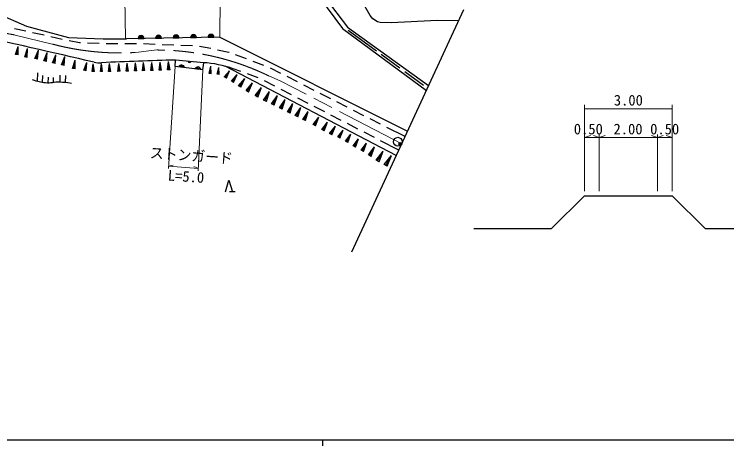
# Model space of a CAD drawing. Units: millimetres, scale not verified. Extents: x 40000 to 680000, y 20000 to 380000.
# Drawn here: x 215111 to 337360, y 204000 to 277976 of the extents above; entities that cross this region are included whole.
import ezdxf
from ezdxf.enums import TextEntityAlignment as Align

# ---------------------------------------------------------------- set-up
doc = ezdxf.new("R2010")
doc.units = ezdxf.units.MM
doc.header["$LTSCALE"] = 1000
doc.header["$PDMODE"] = 32
doc.header["$PDSIZE"] = 500
doc.linetypes.add('CHAIN', pattern=[18.5, 12, -1.5, 3.5, -1.5])
for name, color, linetype, lineweight in [('M-BGD', 7, 'Continuous', 25), ('M-BMK', 2, 'CHAIN', 13), ('M-BMK-SRVR', 3, 'Continuous', 25), ('M-STR-HTXT', 7, 'Continuous', 13), ('M-TTL-BAND', 7, 'Continuous', 25)]:
    doc.layers.add(name, color=color, linetype=linetype, lineweight=lineweight)
doc.layers.add('M-OTRS', color=6, linetype='Continuous')
doc.styles.add('ＭＳ ゴシック', font='')
doc.styles.get('ＭＳ ゴシック').set_extended_font_data('MS Gothic')

msp = doc.modelspace()

# ---------------------------------------------------------------- hatches: boundary and pattern name
at = {"layer": 'M-BGD'}
for points in [[(237373, 273833, 1), (236373, 273816)], [(240373, 273884, 1), (239373, 273867)], [(243372, 273936, 1), (242373, 273919)], [(246372, 273987, 1), (245372, 273970)], [(249372, 274038, 1), (248372, 274021)]]:
    msp.add_hatch(color=256, dxfattribs=at).paths.add_polyline_path(points)

# ---------------------------------------------------------------- linework, layer by layer
for p, q in [((265845, 283125), (271420, 275522)), ((267098, 282651), (272317, 275780)), ((276204, 277771), (274076, 281488)), ((211296, 278513), (217191, 275941)), ((276653, 277209), (276204, 277771)), ((277446, 276675), (276653, 277209)), ((277905, 276558), (277446, 276675)), ((279756, 276491), (277905, 276558)), ((287735, 276904), (279756, 276491)), ((291326, 276843), (287735, 276904)), ((217096, 275075), (215132, 275455)), ((217191, 275941), (224400, 274007)), ((271420, 275522), (285821, 264917)), ((272317, 275780), (286208, 265757)), ((272406, 275248), (277254, 271713)), ((220217, 274371), (218268, 274817)), ((223337, 273657), (221387, 274103)), ((224400, 274007), (230351, 273744)), ((250371, 274055), (234350, 273782)), ((250371, 274055), (282606, 257954)), ((226279, 273097), (224514, 273425)), ((226484, 273088), (226279, 273097)), ((229680, 272946), (227682, 273035)), ((230351, 273744), (234350, 273782)), ((232880, 272924), (230880, 272924)), ((236080, 272924), (234080, 272924)), ((239278, 272810), (237279, 272892)), ((242475, 272678), (240476, 272760)), ((245672, 272546), (243674, 272628)), ((215344, 271093), (215769, 272441)), ((215551, 271060), (215769, 272441)), ((215758, 271028), (215769, 272441)), ((216909, 270660), (217410, 272105)), ((217132, 270618), (217410, 272105)), ((217355, 270576), (217410, 272105)), ((218669, 270376), (219258, 271825)), ((218895, 270322), (219258, 271825)), ((219120, 270267), (219258, 271825)), ((220177, 270012), (220754, 271434)), ((220398, 269959), (220754, 271434)), ((220619, 269905), (220754, 271434)), ((248829, 272078), (246869, 272477)), ((251943, 271445), (250005, 271839)), ((251963, 271437), (251943, 271445)), ((215758, 271028), (215344, 271093)), ((217355, 270576), (216909, 270660)), ((219120, 270267), (218669, 270376)), ((221694, 269646), (222254, 271025)), ((221909, 269594), (222254, 271025)), ((222123, 269542), (222254, 271025)), ((223204, 269281), (223785, 270712)), ((223427, 269228), (223785, 270712)), ((223650, 269174), (223785, 270712)), ((254957, 270306), (253086, 271013)), ((278062, 271124), (281294, 268768)), ((220619, 269905), (220177, 270012)), ((222123, 269542), (221694, 269646)), ((223650, 269174), (223204, 269281)), ((225119, 268692), (225573, 270118)), ((225338, 268657), (225573, 270118)), ((225557, 268622), (225573, 270118)), ((227058, 268376), (227567, 269724)), ((227267, 268331), (227567, 269724)), ((227476, 268286), (227567, 269724)), ((228487, 268142), (228674, 269472)), ((228686, 268144), (228674, 269472)), ((228886, 268146), (228674, 269472)), ((229884, 268155), (230069, 269475)), ((230082, 268157), (230069, 269475)), ((230279, 268159), (230069, 269475)), ((231283, 268168), (231473, 269514)), ((231485, 268170), (231473, 269514)), ((231687, 268172), (231473, 269514)), ((232902, 268185), (233069, 269559)), ((233107, 268191), (233069, 269559)), ((233312, 268197), (233069, 269559)), ((234312, 268225), (234479, 269599)), ((234517, 268230), (234479, 269599)), ((234723, 268236), (234479, 269599)), ((235722, 268264), (235890, 269639)), ((235928, 268270), (235890, 269639)), ((236133, 268275), (235890, 269639)), ((237133, 268303), (237300, 269679)), ((237338, 268309), (237300, 269679)), ((237544, 268314), (237300, 269679)), ((238544, 268342), (238711, 269718)), ((238749, 268348), (238711, 269718)), ((238955, 268354), (238711, 269718)), ((239955, 268381), (240122, 269758)), ((240160, 268387), (240122, 269758)), ((240366, 268393), (240122, 269758)), ((241423, 268423), (241601, 269864)), ((241638, 268428), (241601, 269864)), ((241853, 268434), (241601, 269864)), ((242713, 269000), (242762, 270133)), ((247493, 268440), (242713, 269000)), ((247620, 269667), (242795, 270134)), ((247493, 268440), (247620, 269667)), ((248543, 267814), (248848, 269049)), ((248731, 267797), (248848, 269049)), ((248919, 267779), (248848, 269049)), ((280661, 253739), (251327, 269054)), ((257950, 269174), (256079, 269881)), ((219089, 266462), (219154, 267931)), ((225557, 268622), (225119, 268692)), ((227476, 268286), (227058, 268376)), ((228886, 268146), (228487, 268142)), ((230279, 268159), (229884, 268155)), ((231687, 268172), (231283, 268168)), ((233312, 268197), (232902, 268185)), ((234723, 268236), (234312, 268225)), ((236133, 268275), (235722, 268264)), ((237544, 268314), (237133, 268303)), ((238955, 268354), (238544, 268342)), ((240366, 268393), (239955, 268381)), ((241853, 268434), (241423, 268423)), ((248919, 267779), (248543, 267814)), ((249906, 267687), (250197, 268865)), ((250085, 267670), (250197, 268865)), ((250264, 267653), (250197, 268865)), ((251156, 267249), (252062, 268304)), ((251331, 267140), (252062, 268304)), ((251505, 267030), (252062, 268304)), ((253977, 268162), (252698, 268622)), ((256988, 267079), (255106, 267756)), ((260846, 267823), (259063, 268728)), ((282102, 268179), (285335, 265823)), ((219956, 266260), (220013, 267505)), ((220947, 266176), (220988, 267186)), ((221863, 266266), (221864, 267126)), ((222970, 266323), (223015, 267510)), ((223888, 266257), (223941, 267468)), ((250264, 267653), (249906, 267687)), ((251505, 267030), (251156, 267249)), ((252367, 266489), (253348, 267632)), ((252556, 266370), (253348, 267632)), ((252746, 266252), (253348, 267632)), ((253607, 265711), (254666, 266944)), ((253812, 265582), (254666, 266944)), ((254016, 265454), (254666, 266944)), ((259841, 265632), (258063, 266548)), ((263700, 266374), (261916, 267280)), ((252746, 266252), (252367, 266489)), ((254016, 265454), (253607, 265711)), ((254878, 264913), (256017, 266239)), ((255098, 264775), (256017, 266239)), ((255317, 264637), (256017, 266239)), ((256454, 264036), (257534, 265409)), ((256679, 263907), (257534, 265409)), ((256904, 263779), (257534, 265409)), ((266553, 264926), (264770, 265831)), ((255317, 264637), (254878, 264913)), ((257893, 263271), (258917, 264753)), ((258133, 263153), (258917, 264753)), ((258373, 263035), (258917, 264753)), ((262686, 264166), (260908, 265082)), ((269406, 263477), (267623, 264383)), ((256904, 263779), (256454, 264036)), ((258373, 263035), (257893, 263271)), ((259266, 262598), (260268, 264048)), ((259501, 262483), (260268, 264048)), ((259735, 262368), (260268, 264048)), ((260628, 261930), (261608, 263348)), ((260858, 261817), (261608, 263348)), ((261087, 261705), (261608, 263348)), ((265530, 262701), (263752, 263617)), ((272260, 262029), (270476, 262934)), ((259735, 262368), (259266, 262598)), ((261087, 261705), (260628, 261930)), ((261980, 261267), (262938, 262654)), ((262205, 261157), (262938, 262654)), ((262429, 261047), (262938, 262654)), ((263322, 260610), (264258, 261965)), ((263541, 260502), (264258, 261965)), ((263761, 260394), (264258, 261965)), ((268375, 261235), (266597, 262151)), ((262429, 261047), (261980, 261267)), ((263761, 260394), (263322, 260610)), ((264654, 259957), (265568, 261281)), ((264868, 259852), (265568, 261281)), ((265082, 259747), (265568, 261281)), ((271219, 259769), (269442, 260685)), ((275113, 260580), (273330, 261485)), ((265082, 259747), (264654, 259957)), ((266413, 259092), (267395, 260346)), ((266619, 258975), (267395, 260346)), ((266825, 258859), (267395, 260346)), ((267903, 258247), (268884, 259502)), ((268108, 258131), (268884, 259502)), ((268314, 258014), (268884, 259502)), ((274064, 258303), (272286, 259219)), ((277966, 259132), (276183, 260037)), ((266825, 258859), (266413, 259092)), ((268314, 258014), (267903, 258247)), ((269191, 257518), (270204, 258813)), ((269403, 257398), (270204, 258813)), ((269615, 257278), (270204, 258813)), ((270620, 256933), (271522, 258085)), ((270809, 256826), (271522, 258085)), ((270998, 256719), (271522, 258085)), ((282166, 257000), (279036, 258588)), ((269615, 257278), (269191, 257518)), ((270998, 256719), (270620, 256933)), ((271931, 256191), (272882, 257406)), ((272130, 256078), (272882, 257406)), ((272329, 255965), (272882, 257406)), ((276909, 256838), (275131, 257754)), ((272329, 255965), (271931, 256191)), ((273270, 255433), (274200, 256621)), ((273465, 255323), (274200, 256621)), ((273660, 255212), (274200, 256621)), ((274613, 254673), (275570, 255896)), ((274814, 254559), (275570, 255896)), ((275014, 254446), (275570, 255896)), ((281095, 254680), (277975, 256288)), ((273660, 255212), (273270, 255433)), ((275014, 254446), (274613, 254673)), ((275881, 253864), (276949, 255229)), ((276105, 253738), (276949, 255229)), ((276329, 253611), (276949, 255229)), ((277202, 252984), (278410, 254528)), ((277455, 252841), (278410, 254528)), ((277708, 252697), (278410, 254528)), ((276329, 253611), (275881, 253864)), ((278585, 252201), (279827, 253788)), ((278846, 252054), (279827, 253788)), ((279106, 251906), (279827, 253788)), ((277708, 252697), (277202, 252984)), ((279106, 251906), (278585, 252201)), ((251340, 247539), (251940, 249539)), ((251940, 249539), (252540, 247539)), ((253040, 247539), (252040, 247539)), ((312975, 246821), (307312, 241262)), ((312975, 246821), (327975, 246821)), ((327975, 246821), (333639, 241262)), ((293944, 241262), (307312, 241262)), ((333639, 241262), (347832, 241262))]:
    msp.add_line(p, q, dxfattribs=at)
for points in [[(237373, 273833, 1), (236373, 273816)], [(240373, 273884, 1), (239373, 273867)], [(243372, 273936, 1), (242373, 273919)], [(246372, 273987, 1), (245372, 273970)], [(249372, 274038, 1), (248372, 274021)]]:
    msp.add_lwpolyline(points, format="xyb", close=True, dxfattribs=at)
for centre, radius, start, end in [((-68398, -992246), 1296513, 76.74752, 77.72579), ((229841, 276306), 6645, 261.14308, 272.02374), ((265210, -509906), 780362, 91.64603, 92.58053), ((243823, 268756), 512, 6.00943, 160.64866), ((243822, 268744), 325, 15.94891, 150.70918), ((245210, 269957), 256, 187.16007, 341.7993), ((246462, 251221), 18485, 70.28459, 86.6134), ((246587, 268433), 512, 6.00943, 160.64866), ((246585, 268421), 325, 15.94891, 150.70918)]:
    msp.add_arc(centre, radius, start, end, dxfattribs=at)
msp.add_open_spline([(224940, 266102), (223980, 266257), (223675, 266298), (222857, 266327), (221924, 266360), (221400, 266104), (220472, 266196), (219586, 266284), (219219, 266406), (218257, 266740)], degree=3, knots=[0, 0, 0, 0, 1, 1, 1, 2, 2, 2, 3, 3, 3, 3], dxfattribs=at)
at = {"layer": 'M-BMK'}
for p, q in [((221636, 272866), (215244, 274415)), ((235527, 271387), (239570, 271850))]:
    msp.add_line(p, q, dxfattribs=at)
msp.add_lwpolyline([(281601, 255777), (260755, 266566), (258765, 267418)], dxfattribs=at)
for centre, radius, start, end in [((190636, 149233), 127577, 78.8787, 88.56186), ((233240, 316382), 45037, 255.06973, 273.2486), ((239486, 227705), 44145, 64.10518, 89.89132)]:
    msp.add_arc(centre, radius, start, end, dxfattribs=at)
at = {"layer": 'M-BMK-SRVR'}
msp.add_line((273053, 237260), (292235, 278811), dxfattribs=at)
msp.add_circle((280927, 256126), 750, dxfattribs=at)
at = {"layer": 'M-OTRS'}
msp.add_point((281363, 255763), dxfattribs=at)
at = {"layer": 'M-STR-HTXT'}
for p, q in [((234087, 282472), (234211, 273780)), ((250371, 274055), (250452, 282606)), ((242713, 269000), (241559, 251508)), ((247493, 268440), (246679, 251121)), ((312975, 247649), (312975, 262475)), ((312975, 261778), (327975, 261778)), ((327975, 247649), (327975, 262475)), ((312975, 256836), (313975, 257186)), ((312975, 256836), (315475, 256836)), ((315475, 256836), (314475, 257186)), ((315475, 247649), (315475, 257349)), ((315475, 256836), (316475, 257186)), ((315475, 256836), (325475, 256836)), ((325475, 256836), (324475, 257186)), ((325475, 247649), (325475, 257349)), ((325475, 256836), (326475, 257186)), ((325475, 256836), (327975, 256836)), ((327975, 256836), (326975, 257186)), ((241586, 251908), (242393, 252130)), ((246700, 251560), (241586, 251908)), ((246700, 251560), (245931, 251889))]:
    msp.add_line(p, q, dxfattribs=at)
at = {"layer": 'M-TTL-BAND'}
for p, q in [((40000, 205000), (579000, 205000)), ((268000, 205000), (268000, 204000))]:
    msp.add_line(p, q, dxfattribs=at)

# ---------------------------------------------------------------- texts
at = {"layer": 'M-STR-HTXT', "style": 'ＭＳ ゴシック'}
for s, p in [('3.00', (320478, 261778)), ('2.00', (320424, 256836)), ('0.50', (326711, 256836))]:
    msp.add_text(s, height=1833, dxfattribs=at).set_placement(p, align=Align.BOTTOM_CENTER)
msp.add_text('0.50', height=1833, dxfattribs=at).set_placement((316102, 256836), align=Align.BOTTOM_RIGHT)
at = {"layer": 'M-STR-HTXT', "style": 'ＭＳ ゴシック', "width": 0.95}
msp.add_text('ストンガード', height=1833, rotation=356.104, dxfattribs=at).set_placement((238294, 252786), align=Align.BOTTOM_LEFT)
at = {"layer": 'M-STR-HTXT', "style": 'ＭＳ ゴシック'}
msp.add_text('L=5.0', height=1833, rotation=356.104, dxfattribs=at).set_placement((241382, 248927), align=Align.BOTTOM_LEFT)

doc.saveas('drawing.dxf')
